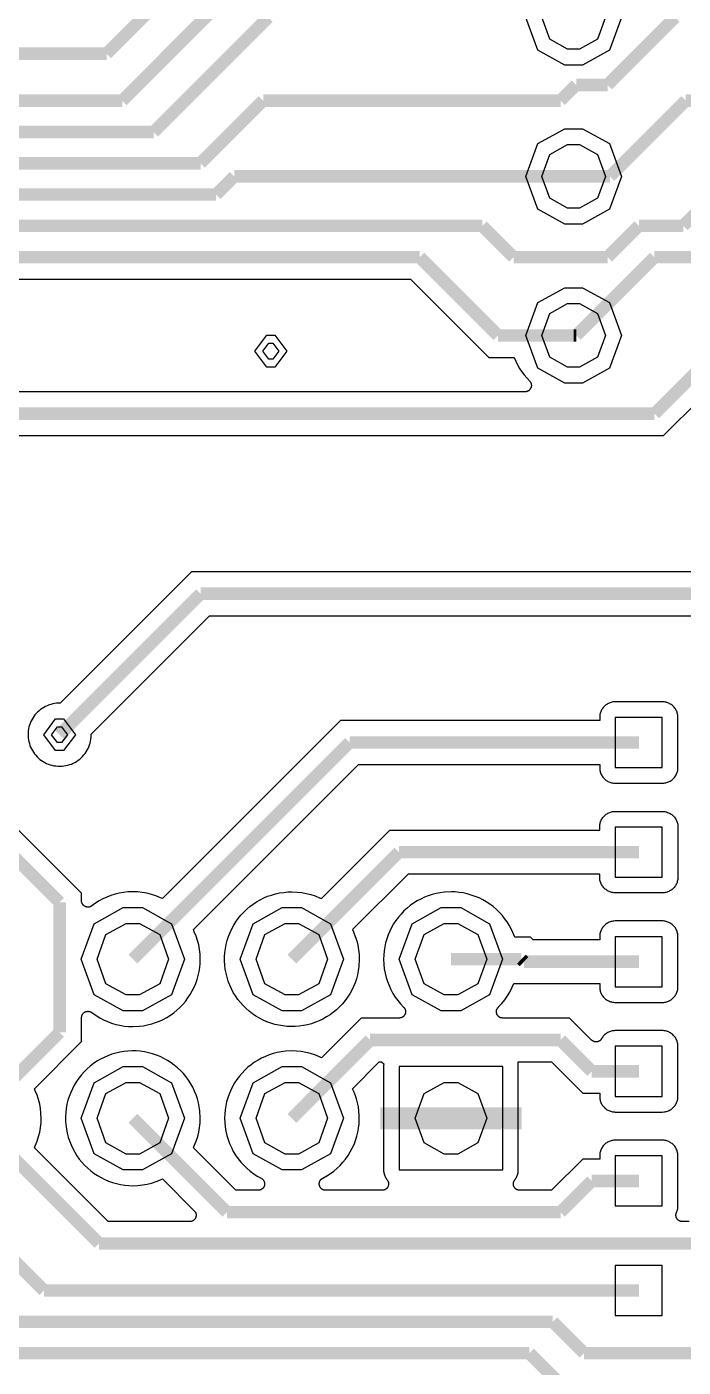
# Model space of a CAD drawing. Extents: x -0.15 to 4.85, y -1.33 to 3.4.
# Drawn here: x 3.218 to 3.63, y 0.473 to 1.316 of the extents above; entities that cross this region are included whole.
import ezdxf

# ---------------------------------------------------------------- set-up
doc = ezdxf.new("R2010")
doc.units = 0
doc.layers.get('0').update_dxf_attribs({"linetype": 'CONTINUOUS'})

msp = doc.modelspace()

# ---------------------------------------------------------------- linework, layer by layer
at = {"color": 0}
for points, const_width in [([(3.26769, 1.29919), (3.39053, 1.42201)], 0.007874), ([(3.38581, 1.37797), (3.27757, 1.26968)], 0.007874), ([(3.36932, 1.32203), (3.29726, 1.24998)], 0.007874), ([(3.62518, 1.32203), (3.58269, 1.27955)], 0.007874), ([(3.19879, 1.29919), (3.26769, 1.29919)], 0.007874), ([(3.563, 1.27955), (3.55312, 1.26968)], 0.007874), ([(3.58269, 1.27955), (3.563, 1.27955)], 0.007874), ([(3.27757, 1.26968), (3.00885, 1.26968)], 0.007874), ([(3.36617, 1.26968), (3.32678, 1.23029)], 0.007874), ([(3.55312, 1.26968), (3.36617, 1.26968)], 0.007874), ([(3.58426, 1.22204), (3.6319, 1.26968)], 0.007874), ([(3.6319, 1.26968), (3.74014, 1.26968)], 0.007874), ([(3.29726, 1.24998), (3.00885, 1.24998)], 0.007874), ([(3.32678, 1.23029), (3.00885, 1.23029)], 0.007874), ([(3.34804, 1.22204), (3.3366, 1.21065)], 0.007874), ([(3.56143, 1.22204), (3.34804, 1.22204)], 0.007874), ([(3.56143, 1.22204), (3.58426, 1.22204)], 0.007874), ([(3.63033, 1.19095), (3.66142, 1.22204)], 0.007874), ([(3.3366, 1.21065), (3.00885, 1.21065)], 0.007874), ([(3.00885, 1.19095), (3.50392, 1.19095)], 0.007874), ([(3.50392, 1.19095), (3.52361, 1.17126)], 0.007874), ([(3.58269, 1.17126), (3.60239, 1.19095)], 0.007874), ([(3.60239, 1.19095), (3.63033, 1.19095)], 0.007874), ([(3.46458, 1.17126), (3.00885, 1.17126)], 0.007874), ([(3.51379, 1.12205), (3.46458, 1.17126)], 0.007874), ([(3.52361, 1.17126), (3.58269, 1.17126)], 0.007874), ([(3.563, 1.12205), (3.61221, 1.17126)], 0.007874), ([(3.61221, 1.17126), (3.70081, 1.17126)], 0.007874), ([(3.56143, 1.12205), (3.51379, 1.12205)], 0.007874), ([(3.56143, 1.12205), (3.563, 1.12205)], 0.007874), ([(3.61221, 1.07284), (3.66142, 1.12205)], 0.007874), ([(3.19879, 1.07284), (3.61221, 1.07284)], 0.007874), ([(3.23818, 0.871076), (3.32678, 0.959672)], 0.007874), ([(3.32678, 0.959672), (3.98129, 0.959672)], 0.007874), ([(3.05904, 0.944861), (3.23818, 0.765771)], 0.007874), ([(3.42047, 0.866139), (3.28425, 0.729908)], 0.007874), ([(3.60239, 0.866139), (3.42047, 0.866139)], 0.007874), ([(3.45156, 0.797238), (3.38424, 0.729908)], 0.007874), ([(3.60239, 0.797238), (3.45156, 0.797238)], 0.007874), ([(3.23818, 0.765771), (3.23818, 0.683847)], 0.007874), ([(3.52854, 0.729908), (3.48428, 0.729908)], 0.007874), ([(3.53013, 0.728336), (3.52854, 0.729908)], 0.007874), ([(3.60239, 0.728336), (3.53013, 0.728336)], 0.007874), ([(3.23818, 0.683847), (3.18425, 0.629919)], 0.007874), ([(3.43344, 0.679128), (3.38424, 0.629919)], 0.007874), ([(3.55312, 0.679128), (3.43344, 0.679128)], 0.007874), ([(3.57282, 0.659433), (3.55312, 0.679128)], 0.007874), ([(3.60239, 0.659433), (3.57282, 0.659433)], 0.007874), ([(3.26297, 0.551197), (3.18425, 0.629919)], 0.007874), ([(3.28425, 0.629919), (3.34333, 0.570892)], 0.007874), ([(3.4399, 0.629919), (3.48428, 0.629919), (3.5286, 0.629919)], 0.013779), ([(3.12994, 0.6201), (3.22836, 0.521629)], 0.007874), ([(3.55312, 0.570892), (3.57282, 0.590532)], 0.007874), ([(3.57282, 0.590532), (3.60239, 0.590532)], 0.007874), ([(3.34333, 0.570892), (3.55312, 0.570892)], 0.007874), ([(3.75983, 0.551197), (3.26297, 0.551197)], 0.007874), ([(3.22836, 0.521629), (3.60239, 0.521629)], 0.007874), ([(3.54824, 0.50199), (3.21219, 0.50199)], 0.007874), ([(3.56793, 0.482296), (3.54824, 0.50199)], 0.007874), ([(3.53349, 0.482296), (3.14958, 0.482296)], 0.007874), ([(3.563, 0.452782), (3.53349, 0.482296)], 0.007874), ([(3.75983, 0.482296), (3.56793, 0.482296)], 0.007874)]:
    msp.add_lwpolyline(points, dxfattribs=dict(at, const_width=const_width))
for points in [[(3.56143, 1.35203), (3.56701, 1.35203), (3.58389, 1.3427), (3.59138, 1.32203), (3.58389, 1.30142), (3.56701, 1.29203), (3.56143, 1.29203), (3.55578, 1.29203), (3.53892, 1.30142), (3.53142, 1.32203), (3.53892, 1.3427), (3.55578, 1.35203), (3.56143, 1.35203)], [(3.56143, 1.25204), (3.56701, 1.25204), (3.58389, 1.24271), (3.59138, 1.22204), (3.58389, 1.20143), (3.56701, 1.19204), (3.56143, 1.19204), (3.55578, 1.19204), (3.53892, 1.20143), (3.53142, 1.22204), (3.53892, 1.24271), (3.55578, 1.25204), (3.56143, 1.25204)], [(3.56143, 1.15206), (3.56701, 1.15206), (3.58389, 1.14272), (3.59138, 1.12205), (3.58389, 1.10144), (3.56701, 1.09205), (3.56143, 1.09205), (3.55578, 1.09205), (3.53892, 1.10144), (3.53142, 1.12205), (3.53892, 1.14272), (3.55578, 1.15206), (3.56143, 1.15206)], [(3.37106, 1.12222), (3.37354, 1.12222), (3.38103, 1.11223), (3.37354, 1.1022), (3.37106, 1.1022), (3.3685, 1.1022), (3.36101, 1.11223), (3.3685, 1.12222), (3.37106, 1.12222)], [(3.23818, 0.881058), (3.24068, 0.881058), (3.24817, 0.871076), (3.24068, 0.861039), (3.23818, 0.861039), (3.23564, 0.861039), (3.22815, 0.871076), (3.23564, 0.881058), (3.23818, 0.881058)], [(3.61714, 0.881872), (3.58757, 0.881872), (3.58757, 0.850406), (3.61714, 0.850406), (3.61714, 0.881872)], [(3.61714, 0.822844), (3.61807, 0.82279), (3.61872, 0.822736), (3.61926, 0.822628), (3.61986, 0.822465), (3.62046, 0.822249), (3.621, 0.822031), (3.62154, 0.821814), (3.62208, 0.821489), (3.62263, 0.821162), (3.62311, 0.820838), (3.62354, 0.820458), (3.62399, 0.820024), (3.62442, 0.81959), (3.62479, 0.819156), (3.62518, 0.818668), (3.6255, 0.818179), (3.62582, 0.817636), (3.6261, 0.817094), (3.62632, 0.816551), (3.62653, 0.815954), (3.62669, 0.815413), (3.62681, 0.814815), (3.62692, 0.814218), (3.62696, 0.813622), (3.62696, 0.812971), (3.62696, 0.781504), (3.62692, 0.780528), (3.62686, 0.779931), (3.62675, 0.779333), (3.62658, 0.778737), (3.62642, 0.778194), (3.62621, 0.777597), (3.62593, 0.777056), (3.62567, 0.776513), (3.62533, 0.776024), (3.62496, 0.775536), (3.62458, 0.775047), (3.62419, 0.774614), (3.62376, 0.774179), (3.62328, 0.7738), (3.62279, 0.773419), (3.62229, 0.773094), (3.62175, 0.772824), (3.62121, 0.772551), (3.62067, 0.772281), (3.62012, 0.772118), (3.61953, 0.771956), (3.61893, 0.771793), (3.61833, 0.771739), (3.61774, 0.771683), (3.61714, 0.771629), (3.58757, 0.771629), (3.58665, 0.771683), (3.58606, 0.771793), (3.58546, 0.771901), (3.58486, 0.77201), (3.58432, 0.772226), (3.58372, 0.772443), (3.58318, 0.772661), (3.58264, 0.772986), (3.58215, 0.773311), (3.58167, 0.773638), (3.58118, 0.774017), (3.58074, 0.774451), (3.58031, 0.774885), (3.57993, 0.775319), (3.57954, 0.775807), (3.57922, 0.776296), (3.57894, 0.776838), (3.57868, 0.777381), (3.5784, 0.777924), (3.57819, 0.778465), (3.57803, 0.779062), (3.57792, 0.77966), (3.57781, 0.780256), (3.57775, 0.780853), (3.57775, 0.78145), (3.57775, 0.783457), (3.45732, 0.783457), (3.42232, 0.748518), (3.42292, 0.747215), (3.42411, 0.744232), (3.42497, 0.741465), (3.42568, 0.738643), (3.42617, 0.735768), (3.4265, 0.732839), (3.42661, 0.729908), (3.42633, 0.725243), (3.42596, 0.722693), (3.42547, 0.720143), (3.42476, 0.717647), (3.42394, 0.715151), (3.42297, 0.712765), (3.42183, 0.710432), (3.42058, 0.708153), (3.41917, 0.705983), (3.41765, 0.703867), (3.41597, 0.70186), (3.41418, 0.699961), (3.41228, 0.698171), (3.41033, 0.696543), (3.40821, 0.695024), (3.40604, 0.693614), (3.40376, 0.692311), (3.40143, 0.691226), (3.39899, 0.69025), (3.39656, 0.689382), (3.39406, 0.688731), (3.3915, 0.688187), (3.3889, 0.687808), (3.38635, 0.687646), (3.38375, 0.687592), (3.38114, 0.6877), (3.37854, 0.687971), (3.37599, 0.688406), (3.37343, 0.688947), (3.37094, 0.689707), (3.3685, 0.690575), (3.36617, 0.69166), (3.36383, 0.6928), (3.36161, 0.694156), (3.35944, 0.695621), (3.35738, 0.697194), (3.35543, 0.698876), (3.35358, 0.700721), (3.35185, 0.702674), (3.35022, 0.704681), (3.34875, 0.706851), (3.34739, 0.709021), (3.34621, 0.711354), (3.34511, 0.713688), (3.34419, 0.716128), (3.34343, 0.718624), (3.34283, 0.721174), (3.34235, 0.723724), (3.34208, 0.726274), (3.34192, 0.728878), (3.34192, 0.731482), (3.34208, 0.734086), (3.34246, 0.736636), (3.34294, 0.739186), (3.3436, 0.741736), (3.34436, 0.744178), (3.34533, 0.746619), (3.34642, 0.748951), (3.34767, 0.751231), (3.34903, 0.753454), (3.35054, 0.755571), (3.35217, 0.757578), (3.35396, 0.759476), (3.35581, 0.761322), (3.35781, 0.763003), (3.35987, 0.764522), (3.36204, 0.765988), (3.36426, 0.767289), (3.3666, 0.768429), (3.36899, 0.76946), (3.37149, 0.770274), (3.37399, 0.770979), (3.37647, 0.771575), (3.37908, 0.771956), (3.38163, 0.772172), (3.38424, 0.772281), (3.38749, 0.772118), (3.39042, 0.771793), (3.39329, 0.771304), (3.39611, 0.770599), (3.39889, 0.769676), (3.4016, 0.768592), (3.40285, 0.767994), (3.44586, 0.811018), (3.57775, 0.811018), (3.57775, 0.813025), (3.57781, 0.813947), (3.57786, 0.814544), (3.57797, 0.815142), (3.57814, 0.815738), (3.57831, 0.816281), (3.57857, 0.816878), (3.57879, 0.817419), (3.57911, 0.817962), (3.57939, 0.81845), (3.57976, 0.818939), (3.58014, 0.819426), (3.58053, 0.819861), (3.58096, 0.820294), (3.58144, 0.820675), (3.58193, 0.821054), (3.58242, 0.821381), (3.58296, 0.821651), (3.58351, 0.821922), (3.58406, 0.822194), (3.58465, 0.822357), (3.58519, 0.822519), (3.58579, 0.822682), (3.58639, 0.82279), (3.58699, 0.822844), (3.58757, 0.822844), (3.61714, 0.822844)], [(3.61714, 0.812971), (3.58757, 0.812971), (3.58757, 0.781504), (3.61714, 0.781504), (3.61714, 0.812971)], [(3.28425, 0.762407), (3.29032, 0.762407), (3.30861, 0.752261), (3.31674, 0.729908), (3.30861, 0.707611), (3.29032, 0.697411), (3.28425, 0.697411), (3.27811, 0.697411), (3.25983, 0.707611), (3.25169, 0.729908), (3.25983, 0.752261), (3.27811, 0.762407), (3.28425, 0.762407)], [(3.38424, 0.762407), (3.39031, 0.762407), (3.4086, 0.752261), (3.41674, 0.729908), (3.4086, 0.707611), (3.39031, 0.697411), (3.38424, 0.697411), (3.3781, 0.697411), (3.35987, 0.707611), (3.35174, 0.729908), (3.35987, 0.752261), (3.3781, 0.762407), (3.38424, 0.762407)], [(3.48428, 0.762407), (3.49035, 0.762407), (3.50858, 0.752261), (3.51672, 0.729908), (3.50858, 0.707611), (3.49035, 0.697411), (3.48428, 0.697411), (3.47815, 0.697411), (3.45986, 0.707611), (3.45172, 0.729908), (3.45986, 0.752261), (3.47815, 0.762407), (3.48428, 0.762407)], [(3.61714, 0.744069), (3.58757, 0.744069), (3.58757, 0.712601), (3.61714, 0.712601), (3.61714, 0.744069)], [(3.61714, 0.675221), (3.58757, 0.675221), (3.58757, 0.6437), (3.61714, 0.6437), (3.61714, 0.675221)], [(3.28425, 0.662418), (3.29032, 0.662418), (3.30861, 0.652272), (3.31674, 0.629919), (3.30861, 0.607621), (3.29032, 0.597422), (3.28425, 0.597422), (3.27811, 0.597422), (3.25983, 0.607621), (3.25169, 0.629919), (3.25983, 0.652272), (3.27811, 0.662418), (3.28425, 0.662418)], [(3.38424, 0.662418), (3.39031, 0.662418), (3.4086, 0.652272), (3.41674, 0.629919), (3.4086, 0.607621), (3.39031, 0.597422), (3.38424, 0.597422), (3.3781, 0.597422), (3.35987, 0.607621), (3.35174, 0.629919), (3.35987, 0.652272), (3.3781, 0.662418), (3.38424, 0.662418)], [(3.40544, 0.584672), (3.40507, 0.584672), (3.40479, 0.584726), (3.40458, 0.584726), (3.40431, 0.584781), (3.4041, 0.584889), (3.40387, 0.584943), (3.40365, 0.585051), (3.40344, 0.585161), (3.40322, 0.585324), (3.403, 0.585432), (3.40279, 0.585594), (3.40263, 0.585757), (3.40246, 0.585975), (3.40231, 0.586138), (3.40214, 0.586354), (3.40203, 0.586517), (3.40186, 0.586733), (3.40176, 0.586951), (3.40171, 0.587222), (3.4016, 0.587439), (3.40154, 0.587656), (3.40149, 0.587928), (3.40143, 0.588144), (3.40143, 0.588415), (3.40143, 0.588633), (3.40143, 0.588904), (3.40143, 0.589121), (3.40149, 0.589392), (3.40154, 0.58961), (3.4016, 0.589826), (3.40165, 0.590097), (3.40176, 0.590315), (3.40186, 0.590532), (3.40197, 0.590749), (3.40214, 0.590965), (3.40225, 0.591128), (3.4024, 0.591346), (3.40257, 0.591508), (3.40279, 0.591671), (3.40294, 0.591833), (3.40317, 0.591996), (3.40339, 0.592106), (3.4036, 0.592214), (3.40621, 0.593678), (3.40843, 0.595143), (3.41054, 0.596717), (3.41261, 0.598453), (3.41451, 0.600297), (3.41629, 0.60225), (3.41799, 0.604313), (3.41956, 0.606482), (3.4209, 0.608761), (3.42221, 0.611093), (3.42329, 0.613535), (3.42428, 0.616031), (3.42503, 0.618581), (3.42568, 0.621131), (3.42617, 0.623789), (3.42644, 0.626393), (3.42661, 0.629051), (3.42656, 0.63171), (3.42633, 0.634368), (3.42601, 0.637026), (3.42547, 0.639631), (3.42476, 0.642235), (3.42394, 0.644731), (3.42292, 0.647226), (3.42232, 0.648529), (3.43914, 0.665347), (3.44065, 0.665347), (3.44201, 0.664044), (3.4419, 0.663122), (3.4419, 0.662906), (3.4419, 0.662743), (3.4419, 0.662581), (3.4419, 0.662418), (3.4419, 0.597422), (3.4419, 0.596717), (3.44196, 0.596119), (3.44207, 0.595524), (3.44224, 0.594981), (3.44239, 0.594383), (3.44261, 0.593788), (3.44283, 0.593244), (3.4431, 0.592701), (3.44343, 0.592214), (3.44375, 0.591671), (3.44413, 0.591183), (3.44435, 0.590857), (3.44451, 0.59064), (3.44461, 0.590424), (3.44472, 0.590206), (3.44478, 0.589989), (3.44489, 0.589718), (3.44494, 0.589501), (3.44494, 0.589229), (3.445, 0.589013), (3.445, 0.588742), (3.445, 0.588524), (3.445, 0.588253), (3.44494, 0.588036), (3.44489, 0.587765), (3.44483, 0.587547), (3.44478, 0.587331), (3.44467, 0.58706), (3.44457, 0.586843), (3.44446, 0.586625), (3.44435, 0.586463), (3.44418, 0.586246), (3.44403, 0.586029), (3.44386, 0.585865), (3.44369, 0.585703), (3.44347, 0.58554), (3.44332, 0.585378), (3.4431, 0.585269), (3.44287, 0.585107), (3.44267, 0.584997), (3.44244, 0.584943), (3.44224, 0.584835), (3.44196, 0.584781), (3.44174, 0.584726), (3.44147, 0.584672), (3.44125, 0.584672), (3.44099, 0.584672), (3.40544, 0.584672)], [(3.51678, 0.662418), (3.45172, 0.662418), (3.45172, 0.597422), (3.51678, 0.597422), (3.51678, 0.662418)], [(3.61714, 0.606319), (3.58757, 0.606319), (3.58757, 0.574799), (3.61714, 0.574799), (3.61714, 0.606319)], [(3.61714, 0.537418), (3.58757, 0.537418), (3.58757, 0.505896), (3.61714, 0.505896), (3.61714, 0.537418)]]:
    msp.add_lwpolyline(points, close=True, dxfattribs=at)
at = {"color": 7}
for points in [[(3.56143, 1.34205), (3.56517, 1.34205), (3.5764, 1.33581), (3.58139, 1.32209), (3.5764, 1.30836), (3.56517, 1.30207), (3.56143, 1.30207), (3.55762, 1.30207), (3.5464, 1.30836), (3.5414, 1.32209), (3.5464, 1.33581), (3.55762, 1.34205), (3.56143, 1.34205)], [(3.56143, 1.24206), (3.56517, 1.24206), (3.5764, 1.23582), (3.58139, 1.22204), (3.5764, 1.20832), (3.56517, 1.20202), (3.56143, 1.20202), (3.55762, 1.20202), (3.5464, 1.20832), (3.5414, 1.22204), (3.5464, 1.23582), (3.55762, 1.24206), (3.56143, 1.24206)], [(3.56143, 1.14207), (3.56517, 1.14207), (3.5764, 1.13583), (3.58139, 1.12205), (3.5764, 1.10833), (3.56517, 1.10203), (3.56143, 1.10203), (3.55762, 1.10203), (3.5464, 1.10833), (3.5414, 1.12205), (3.5464, 1.13583), (3.55762, 1.14207), (3.56143, 1.14207)], [(3.37106, 1.11723), (3.37229, 1.11723), (3.37604, 1.11223), (3.37229, 1.10719), (3.37106, 1.10719), (3.36975, 1.10719), (3.366, 1.11223), (3.36975, 1.11723), (3.37106, 1.11723)], [(3.23818, 0.876068), (3.23943, 0.876068), (3.24318, 0.871076), (3.23943, 0.866085), (3.23818, 0.866085), (3.23687, 0.866085), (3.23314, 0.871076), (3.23687, 0.876068), (3.23818, 0.876068)], [(3.28425, 0.752424), (3.28842, 0.752424), (3.30111, 0.745425), (3.30671, 0.729963), (3.30111, 0.714501), (3.28842, 0.707447), (3.28425, 0.707447), (3.28001, 0.707447), (3.26732, 0.714501), (3.26174, 0.729963), (3.26732, 0.745425), (3.28001, 0.752424), (3.28425, 0.752424)], [(3.38424, 0.752424), (3.38842, 0.752424), (3.40111, 0.745425), (3.40669, 0.729963), (3.40111, 0.714501), (3.38842, 0.707447), (3.38424, 0.707447), (3.38, 0.707447), (3.36731, 0.714501), (3.36172, 0.729963), (3.36731, 0.745425), (3.38, 0.752424), (3.38424, 0.752424)], [(3.48428, 0.752424), (3.48846, 0.752424), (3.5011, 0.745425), (3.50674, 0.729963), (3.5011, 0.714501), (3.48846, 0.707447), (3.48428, 0.707447), (3.48004, 0.707447), (3.46735, 0.714501), (3.46176, 0.729963), (3.46735, 0.745425), (3.48004, 0.752424), (3.48428, 0.752424)], [(3.28425, 0.652435), (3.28842, 0.652435), (3.30111, 0.645436), (3.30671, 0.629919), (3.30111, 0.614457), (3.28842, 0.607404), (3.28425, 0.607404), (3.28001, 0.607404), (3.26732, 0.614457), (3.26174, 0.629919), (3.26732, 0.645436), (3.28001, 0.652435), (3.28425, 0.652435)], [(3.38424, 0.652435), (3.38842, 0.652435), (3.40111, 0.645436), (3.40669, 0.629919), (3.40111, 0.614457), (3.38842, 0.607404), (3.38424, 0.607404), (3.38, 0.607404), (3.36731, 0.614457), (3.36172, 0.629919), (3.36731, 0.645436), (3.38, 0.652435), (3.38424, 0.652435)], [(3.48428, 0.652435), (3.48846, 0.652435), (3.5011, 0.645436), (3.50674, 0.629919), (3.5011, 0.614457), (3.48846, 0.607404), (3.48428, 0.607404), (3.48004, 0.607404), (3.46735, 0.614457), (3.46176, 0.629919), (3.46735, 0.645436), (3.48004, 0.652435), (3.48428, 0.652435)]]:
    msp.add_lwpolyline(points, close=True, dxfattribs=at)
at = {"color": 0}
for points in [[(3.08742, 1.15748), (3.45883, 1.15748), (3.50804, 1.10827), (3.52404, 1.10827), (3.52503, 1.10578), (3.52611, 1.10355), (3.52736, 1.10133), (3.52871, 1.09927), (3.53024, 1.09726), (3.53186, 1.09531), (3.5336, 1.09352), (3.53386, 1.09319), (3.53403, 1.09303), (3.53414, 1.09281), (3.53431, 1.09259), (3.5344, 1.09238), (3.53451, 1.09216), (3.53457, 1.09194), (3.53468, 1.09173), (3.53474, 1.09145), (3.53474, 1.09124), (3.53479, 1.09097), (3.53479, 1.09075), (3.53479, 1.09048), (3.53479, 1.09026), (3.53474, 1.08999), (3.53468, 1.08977), (3.53462, 1.0895), (3.53457, 1.08928), (3.53446, 1.08907), (3.53435, 1.08885), (3.53425, 1.08863), (3.53414, 1.08842), (3.53397, 1.0882), (3.53381, 1.08804), (3.53365, 1.08782), (3.53349, 1.08766), (3.53332, 1.08749), (3.53311, 1.08733), (3.53289, 1.08722), (3.53267, 1.08711), (3.53246, 1.08701), (3.53224, 1.0869), (3.53201, 1.08679), (3.53175, 1.08673), (3.53153, 1.08668), (3.53126, 1.08663), (3.53104, 1.08663), (3.53078, 1.08663), (3.1931, 1.08663)], [(3.20454, 1.05907), (3.6179, 1.05907), (3.64107, 1.08218)], [(3.9756, 0.973453), (3.32108, 0.973453), (3.23857, 0.890933), (3.23775, 0.890933), (3.23624, 0.890825), (3.23504, 0.890663), (3.23385, 0.890444), (3.23265, 0.890119), (3.23151, 0.889739), (3.23038, 0.889306), (3.22929, 0.888817), (3.22819, 0.888221), (3.22717, 0.887569), (3.22619, 0.886864), (3.22522, 0.886104), (3.22435, 0.88529), (3.22349, 0.884368), (3.22267, 0.883446), (3.22196, 0.882469), (3.22131, 0.881493), (3.22065, 0.880408), (3.22011, 0.879322), (3.21968, 0.878183), (3.21925, 0.877044), (3.21892, 0.875906), (3.21865, 0.874711), (3.21849, 0.873518), (3.21838, 0.872269), (3.21833, 0.871076), (3.21843, 0.869124), (3.2186, 0.867929), (3.21882, 0.866736), (3.21914, 0.865543), (3.21951, 0.864349), (3.21996, 0.863264), (3.22044, 0.862125), (3.22104, 0.861093), (3.22169, 0.860008), (3.22239, 0.859032), (3.22315, 0.85811), (3.22397, 0.857187), (3.22483, 0.856374), (3.22576, 0.85556), (3.22674, 0.854854), (3.22776, 0.854149), (3.22885, 0.853553), (3.22993, 0.85301), (3.23103, 0.852522), (3.23222, 0.852142), (3.23336, 0.851817), (3.23454, 0.851544), (3.23574, 0.851382), (3.23699, 0.851274), (3.23818, 0.851219), (3.23971, 0.851274), (3.2409, 0.851382), (3.24208, 0.8516), (3.24328, 0.851871), (3.24442, 0.85225), (3.24556, 0.852631), (3.24669, 0.853118), (3.24779, 0.853661), (3.24882, 0.854313), (3.24985, 0.855017), (3.25082, 0.855722), (3.25175, 0.856536), (3.25256, 0.857404), (3.25337, 0.858326), (3.25414, 0.859249), (3.25483, 0.860281), (3.25549, 0.861311), (3.25603, 0.862396), (3.25653, 0.863481), (3.25696, 0.864621), (3.25733, 0.865814), (3.25761, 0.867007), (3.25782, 0.868201), (3.25799, 0.869394), (3.25804, 0.870642), (3.25804, 0.871401), (3.33247, 0.945838), (3.98699, 0.945838)], [(3.63407, 0.564978), (3.62974, 0.564978), (3.62929, 0.564978), (3.62903, 0.565032), (3.62881, 0.565086), (3.6286, 0.565142), (3.62832, 0.565196), (3.6281, 0.565304), (3.62789, 0.565413), (3.62767, 0.565521), (3.62746, 0.565683), (3.62724, 0.565792), (3.62707, 0.565954), (3.62692, 0.566118), (3.62669, 0.566281), (3.62658, 0.566497), (3.62642, 0.566714), (3.62626, 0.566878), (3.62615, 0.567094), (3.62604, 0.567311), (3.62593, 0.567582), (3.62587, 0.5678), (3.62582, 0.568017), (3.62576, 0.568287), (3.62572, 0.568504), (3.62572, 0.568776), (3.62572, 0.568993), (3.62572, 0.569264), (3.62572, 0.569482), (3.62576, 0.569753), (3.62582, 0.569969), (3.62587, 0.57024), (3.62599, 0.570458), (3.62604, 0.570675), (3.62632, 0.571272), (3.62653, 0.571814), (3.62669, 0.572411), (3.62681, 0.573008), (3.62692, 0.573604), (3.62696, 0.574201), (3.62696, 0.574799), (3.62696, 0.606319), (3.62692, 0.607242), (3.62686, 0.607839), (3.62675, 0.608435), (3.62658, 0.609032), (3.62642, 0.609629), (3.62621, 0.610171), (3.62593, 0.610714), (3.62567, 0.611257), (3.62533, 0.611744), (3.62496, 0.612288), (3.62458, 0.612721), (3.62419, 0.613156), (3.62376, 0.613589), (3.62328, 0.613969), (3.62279, 0.614349), (3.62229, 0.614675), (3.62175, 0.615), (3.62121, 0.615271), (3.62067, 0.615489), (3.62007, 0.615706), (3.61953, 0.615868), (3.61893, 0.615976), (3.61833, 0.616085), (3.61774, 0.616139), (3.61714, 0.616139), (3.58757, 0.616139), (3.58665, 0.616085), (3.58606, 0.616031), (3.58546, 0.615922), (3.58492, 0.61576), (3.58432, 0.615597), (3.58378, 0.615379), (3.58324, 0.615108), (3.58269, 0.614837), (3.58215, 0.614511), (3.58167, 0.614186), (3.58118, 0.613807), (3.58074, 0.613372), (3.58031, 0.612939), (3.57993, 0.612504), (3.57954, 0.612017), (3.57922, 0.611528), (3.57894, 0.610985), (3.57868, 0.610443), (3.5784, 0.6099), (3.57825, 0.609303), (3.57803, 0.608707), (3.57792, 0.608164), (3.57781, 0.607567), (3.57775, 0.606971), (3.57775, 0.606319), (3.57775, 0.604313), (3.56713, 0.604313), (3.54743, 0.584672), (3.52751, 0.584672), (3.52708, 0.584672), (3.52681, 0.584726), (3.5266, 0.584781), (3.52632, 0.584835), (3.52611, 0.584889), (3.52589, 0.584997), (3.52567, 0.585107), (3.52546, 0.585215), (3.52524, 0.585378), (3.52503, 0.585486), (3.52486, 0.585649), (3.52469, 0.585811), (3.52447, 0.586029), (3.52438, 0.586192), (3.52421, 0.586408), (3.52404, 0.586571), (3.52393, 0.586787), (3.52383, 0.58706), (3.52372, 0.587276), (3.52367, 0.587493), (3.52361, 0.587711), (3.52356, 0.587982), (3.5235, 0.588199), (3.5235, 0.588469), (3.5235, 0.588688), (3.5235, 0.588958), (3.5235, 0.589175), (3.52356, 0.589447), (3.52361, 0.589664), (3.52372, 0.589935), (3.52378, 0.590151), (3.52389, 0.590369), (3.52399, 0.590586), (3.5241, 0.590803), (3.52426, 0.591019), (3.52438, 0.591183), (3.52481, 0.591725), (3.52513, 0.592268), (3.52546, 0.592756), (3.52572, 0.593299), (3.52594, 0.593896), (3.52617, 0.594437), (3.52632, 0.595035), (3.52643, 0.595632), (3.52654, 0.596228), (3.5266, 0.596825), (3.5266, 0.597422), (3.5266, 0.662418), (3.5266, 0.662581), (3.5266, 0.662743), (3.5266, 0.662906), (3.5266, 0.663014), (3.5266, 0.663176), (3.52654, 0.663286), (3.52654, 0.665347), (3.54743, 0.665347), (3.56713, 0.645653), (3.57775, 0.645653), (3.57775, 0.643646), (3.57781, 0.642724), (3.57786, 0.642126), (3.57797, 0.641531), (3.57814, 0.640933), (3.57831, 0.64039), (3.57857, 0.639794), (3.57879, 0.639251), (3.57911, 0.638762), (3.57939, 0.638221), (3.57976, 0.637732), (3.58014, 0.637244), (3.58053, 0.63681), (3.58096, 0.636376), (3.58144, 0.635996), (3.58193, 0.635671), (3.58242, 0.63529), (3.58296, 0.635019), (3.58351, 0.634749), (3.58406, 0.634531), (3.58465, 0.634314), (3.58519, 0.634151), (3.58579, 0.634043), (3.58639, 0.633935), (3.58699, 0.633881), (3.58757, 0.633826), (3.61714, 0.633826), (3.61807, 0.633881), (3.61872, 0.633989), (3.61926, 0.634097), (3.61986, 0.63426), (3.62046, 0.634422), (3.621, 0.63464), (3.62154, 0.634911), (3.62208, 0.635182), (3.62263, 0.635508), (3.62311, 0.635888), (3.62354, 0.636267), (3.62399, 0.636647), (3.62442, 0.637081), (3.62479, 0.637569), (3.62518, 0.638003), (3.6255, 0.638546), (3.62582, 0.639035), (3.6261, 0.639576), (3.62632, 0.640174), (3.62653, 0.640717), (3.62669, 0.641312), (3.62681, 0.64191), (3.62692, 0.642507), (3.62696, 0.643103), (3.62696, 0.6437), (3.62696, 0.675221), (3.62692, 0.676143), (3.62686, 0.67674), (3.62675, 0.677337), (3.62658, 0.677933), (3.62642, 0.678531), (3.62621, 0.679074), (3.62593, 0.679615), (3.62567, 0.680158), (3.62533, 0.680647), (3.62496, 0.681135), (3.62458, 0.681624), (3.62419, 0.682057), (3.62376, 0.682492), (3.62328, 0.682871), (3.62279, 0.683251), (3.62229, 0.683576), (3.62175, 0.683901), (3.62121, 0.684174), (3.62067, 0.68439), (3.62007, 0.684607), (3.61953, 0.684769), (3.61893, 0.684878), (3.61833, 0.684987), (3.61774, 0.685042), (3.61714, 0.685042), (3.58757, 0.685042), (3.58682, 0.684987), (3.58622, 0.684933), (3.58563, 0.684824), (3.58503, 0.684715), (3.58449, 0.684553), (3.58389, 0.684336), (3.58335, 0.684065), (3.58281, 0.683793), (3.58232, 0.683468), (3.58178, 0.683142), (3.58133, 0.682763), (3.58085, 0.682383), (3.58042, 0.681949), (3.58004, 0.681515), (3.57965, 0.681026), (3.57933, 0.680537), (3.579, 0.679996), (3.57885, 0.679779), (3.57874, 0.679561), (3.57857, 0.679399), (3.5784, 0.679182), (3.57825, 0.679019), (3.57803, 0.678857), (3.57786, 0.678693), (3.57765, 0.678585), (3.57743, 0.678476), (3.57721, 0.678314), (3.577, 0.67826), (3.57678, 0.678151), (3.57651, 0.678097), (3.57629, 0.678043), (3.57601, 0.677989), (3.57581, 0.677989), (3.57553, 0.677933), (3.57532, 0.677933), (3.57504, 0.677989), (3.57483, 0.677989), (3.57456, 0.678043), (3.57433, 0.678151), (3.57413, 0.678206), (3.57385, 0.678314), (3.57364, 0.678422), (3.57342, 0.678531), (3.57325, 0.678639), (3.57304, 0.678801), (3.57282, 0.678965), (3.57265, 0.679128), (3.55888, 0.692908), (3.51683, 0.692908), (3.51644, 0.692962), (3.51624, 0.692962), (3.51596, 0.693017), (3.51575, 0.693071), (3.51547, 0.693125), (3.51525, 0.693233), (3.51504, 0.693342), (3.51482, 0.69345), (3.51461, 0.693614), (3.51444, 0.693722), (3.51422, 0.693885), (3.51406, 0.694047), (3.51385, 0.69421), (3.51374, 0.694426), (3.51357, 0.69459), (3.51342, 0.694807), (3.51331, 0.695024), (3.51319, 0.69524), (3.51308, 0.695458), (3.51303, 0.695729), (3.51292, 0.695946), (3.51288, 0.696162), (3.51288, 0.696435), (3.51282, 0.696651), (3.51282, 0.696922), (3.51282, 0.69714), (3.51288, 0.697411), (3.51288, 0.697628), (3.51292, 0.697899), (3.51297, 0.698117), (3.51308, 0.698388), (3.51319, 0.698604), (3.51331, 0.698822), (3.51342, 0.699039), (3.51351, 0.699256), (3.51368, 0.699418), (3.51385, 0.699635), (3.51401, 0.699799), (3.51618, 0.702131), (3.51803, 0.70441), (3.51971, 0.706797), (3.52122, 0.709293), (3.52258, 0.711897), (3.52372, 0.714556), (3.57775, 0.714556), (3.57775, 0.712547), (3.57781, 0.711625), (3.57786, 0.711029), (3.57797, 0.710432), (3.57814, 0.709835), (3.57831, 0.709293), (3.57857, 0.708696), (3.57879, 0.708153), (3.57911, 0.707665), (3.57939, 0.707122), (3.57976, 0.706635), (3.58014, 0.706146), (3.58053, 0.705711), (3.58096, 0.705278), (3.58144, 0.704899), (3.58193, 0.704518), (3.58242, 0.704193), (3.58296, 0.703921), (3.58351, 0.70365), (3.58406, 0.703433), (3.58465, 0.703217), (3.58519, 0.703053), (3.58579, 0.70289), (3.58639, 0.702836), (3.58699, 0.702782), (3.58757, 0.702728), (3.61714, 0.702728), (3.61807, 0.702782), (3.61872, 0.70289), (3.61926, 0.702999), (3.61986, 0.703163), (3.62046, 0.703325), (3.621, 0.703542), (3.62154, 0.703812), (3.62208, 0.704085), (3.62263, 0.70441), (3.62311, 0.704735), (3.62354, 0.705115), (3.62399, 0.705549), (3.62442, 0.705983), (3.62479, 0.706417), (3.62518, 0.706906), (3.6255, 0.707447), (3.62582, 0.707936), (3.6261, 0.708479), (3.62632, 0.709075), (3.62653, 0.709618), (3.62669, 0.710215), (3.62681, 0.710811), (3.62692, 0.711408), (3.62696, 0.712006), (3.62696, 0.712601), (3.62696, 0.744069), (3.62692, 0.745046), (3.62686, 0.745642), (3.62675, 0.746239), (3.62658, 0.746836), (3.62642, 0.747433), (3.62621, 0.747975), (3.62593, 0.748518), (3.62567, 0.74906), (3.62533, 0.749549), (3.62496, 0.750038), (3.62458, 0.750525), (3.62419, 0.75096), (3.62376, 0.751393), (3.62328, 0.751774), (3.62279, 0.752153), (3.62229, 0.752478), (3.62175, 0.752804), (3.62121, 0.753075), (3.62067, 0.753292), (3.62007, 0.75351), (3.61953, 0.753672), (3.61893, 0.753781), (3.61833, 0.753889), (3.61774, 0.753943), (3.61714, 0.753943), (3.58757, 0.753943), (3.58665, 0.753889), (3.58606, 0.753835), (3.58546, 0.753726), (3.58492, 0.753564), (3.58432, 0.7534), (3.58378, 0.753183), (3.58324, 0.752913), (3.58269, 0.752642), (3.58215, 0.752315), (3.58167, 0.751936), (3.58118, 0.751556), (3.58074, 0.751176), (3.58031, 0.750742), (3.57993, 0.750254), (3.57954, 0.749819), (3.57922, 0.749278), (3.57894, 0.748789), (3.57868, 0.748246), (3.5784, 0.747704), (3.57825, 0.747107), (3.57803, 0.74651), (3.57792, 0.745914), (3.57781, 0.745317), (3.57775, 0.744719), (3.57775, 0.744124), (3.57775, 0.742115), (3.53587, 0.742115), (3.53431, 0.743689), (3.52432, 0.743689), (3.52318, 0.746619), (3.5221, 0.748951), (3.52085, 0.751231), (3.51949, 0.753454), (3.51797, 0.755571), (3.51635, 0.757578), (3.51456, 0.759476), (3.51271, 0.761322), (3.51069, 0.763003), (3.50864, 0.764522), (3.50647, 0.765988), (3.50424, 0.767289), (3.5019, 0.768429), (3.49947, 0.769406), (3.49703, 0.770274), (3.49453, 0.770979), (3.49199, 0.771575), (3.48943, 0.771956), (3.48683, 0.772172), (3.48428, 0.772281), (3.4801, 0.772064), (3.47756, 0.771739), (3.475, 0.77125), (3.47244, 0.770599), (3.47001, 0.769785), (3.46757, 0.768863), (3.46524, 0.767724), (3.4629, 0.766531), (3.46074, 0.765119), (3.45861, 0.7636), (3.45661, 0.761972), (3.45465, 0.760236), (3.45286, 0.758338), (3.45118, 0.756385), (3.44961, 0.754322), (3.44819, 0.752153), (3.4469, 0.749874), (3.44576, 0.747542), (3.44472, 0.745154), (3.44386, 0.742713), (3.44315, 0.740217), (3.44261, 0.737667), (3.44224, 0.735117), (3.44196, 0.732512), (3.4419, 0.729908), (3.44207, 0.72649), (3.44233, 0.723778), (3.44283, 0.721065), (3.44347, 0.718461), (3.44429, 0.715857), (3.44532, 0.713307), (3.44646, 0.710811), (3.44776, 0.708425), (3.44924, 0.706146), (3.45081, 0.703921), (3.4526, 0.701806), (3.45449, 0.699799), (3.45476, 0.699526), (3.45488, 0.69931), (3.45503, 0.699147), (3.45514, 0.698931), (3.45525, 0.698713), (3.45536, 0.698496), (3.45547, 0.698225), (3.45553, 0.698008), (3.45558, 0.69779), (3.45562, 0.697519), (3.45568, 0.697303), (3.45568, 0.697031), (3.45568, 0.696814), (3.45568, 0.696543), (3.45562, 0.696326), (3.45558, 0.696054), (3.45553, 0.695838), (3.45547, 0.695567), (3.45536, 0.69535), (3.45525, 0.695132), (3.45514, 0.694915), (3.45499, 0.694699), (3.45488, 0.694482), (3.45471, 0.694318), (3.45454, 0.694156), (3.45439, 0.693939), (3.45417, 0.693776), (3.454, 0.693668), (3.45379, 0.693504), (3.45357, 0.693396), (3.45335, 0.693287), (3.45314, 0.693179), (3.45286, 0.693125), (3.45265, 0.693017), (3.45238, 0.692962), (3.45215, 0.692962), (3.45189, 0.692908), (3.45167, 0.692908), (3.42775, 0.692908), (3.40285, 0.668006), (3.4016, 0.668549), (3.39861, 0.669742), (3.39585, 0.670664), (3.39303, 0.671369), (3.39015, 0.671857), (3.38722, 0.672183), (3.38424, 0.672292), (3.38011, 0.672075), (3.3775, 0.671749), (3.37496, 0.671261), (3.37246, 0.67061), (3.36996, 0.669796), (3.36758, 0.668819), (3.36519, 0.667735), (3.36292, 0.666486), (3.36074, 0.665131), (3.35863, 0.663611), (3.35657, 0.661983), (3.35467, 0.660247), (3.35287, 0.658349), (3.35119, 0.656396), (3.34963, 0.654333), (3.34821, 0.652164), (3.3469, 0.649885), (3.34576, 0.647551), (3.34474, 0.645165), (3.34388, 0.642724), (3.34317, 0.640228), (3.34263, 0.637678), (3.34224, 0.635128), (3.34197, 0.632524), (3.34192, 0.629919), (3.34197, 0.627207), (3.34224, 0.624494), (3.34268, 0.621782), (3.34333, 0.619124), (3.34408, 0.616519), (3.34501, 0.613969), (3.34615, 0.611474), (3.34739, 0.609032), (3.34881, 0.606699), (3.35038, 0.604475), (3.35211, 0.602358), (3.35396, 0.600351), (3.35592, 0.598453), (3.35797, 0.596717), (3.36019, 0.595089), (3.36247, 0.593569), (3.36492, 0.592214), (3.36525, 0.592051), (3.3654, 0.591942), (3.36562, 0.591779), (3.36579, 0.591617), (3.366, 0.591454), (3.36617, 0.591237), (3.36633, 0.591074), (3.36644, 0.590857), (3.36654, 0.59064), (3.36671, 0.590424), (3.36676, 0.590206), (3.36687, 0.589989), (3.36693, 0.589718), (3.36699, 0.589501), (3.36704, 0.589229), (3.36708, 0.589013), (3.36708, 0.588742), (3.36708, 0.588524), (3.36708, 0.588253), (3.36704, 0.588036), (3.36699, 0.587765), (3.36693, 0.587547), (3.36687, 0.587331), (3.36676, 0.58706), (3.36665, 0.586843), (3.36654, 0.586625), (3.36644, 0.586463), (3.36628, 0.586246), (3.36611, 0.586029), (3.36594, 0.585865), (3.36579, 0.585703), (3.36557, 0.58554), (3.3654, 0.585378), (3.36519, 0.585269), (3.36497, 0.585107), (3.36475, 0.584997), (3.36454, 0.584943), (3.36426, 0.584835), (3.36406, 0.584781), (3.36383, 0.584726), (3.36357, 0.584672), (3.36335, 0.584672), (3.36307, 0.584672), (3.34903, 0.584672), (3.32233, 0.611365), (3.32287, 0.612613), (3.32413, 0.615597), (3.32499, 0.618364), (3.32569, 0.621239), (3.32618, 0.624114), (3.32651, 0.62699), (3.32661, 0.629919), (3.32635, 0.634586), (3.32597, 0.637135), (3.32547, 0.639685), (3.32478, 0.642235), (3.32396, 0.644676), (3.32299, 0.647064), (3.32185, 0.649451), (3.3206, 0.651675), (3.31918, 0.6539), (3.31767, 0.655961), (3.31599, 0.657968), (3.31419, 0.659868), (3.31229, 0.661658), (3.31029, 0.663286), (3.30822, 0.664858), (3.306, 0.666269), (3.30378, 0.667517), (3.30139, 0.668657), (3.299, 0.669633), (3.29656, 0.670447), (3.29401, 0.671153), (3.29151, 0.67164), (3.28892, 0.672021), (3.28631, 0.672238), (3.28375, 0.672292), (3.28115, 0.672183), (3.27854, 0.671913), (3.276, 0.671478), (3.27344, 0.670881), (3.27096, 0.670121), (3.26851, 0.669253), (3.26612, 0.668222), (3.26385, 0.667029), (3.26163, 0.665726), (3.25944, 0.664263), (3.25739, 0.662635), (3.25543, 0.660953), (3.2536, 0.659108), (3.25186, 0.65721), (3.25022, 0.655147), (3.24876, 0.653032), (3.2474, 0.650807), (3.24621, 0.648475), (3.24513, 0.646142), (3.24421, 0.6437), (3.24344, 0.641204), (3.24279, 0.638708), (3.24236, 0.636158), (3.24204, 0.633554), (3.24193, 0.63095), (3.24193, 0.628346), (3.24208, 0.625796), (3.24242, 0.623192), (3.2429, 0.620642), (3.24356, 0.618147), (3.24438, 0.615651), (3.24535, 0.61321), (3.24643, 0.610876), (3.24768, 0.608599), (3.24903, 0.606374), (3.25056, 0.604258), (3.25218, 0.60225), (3.25392, 0.600351), (3.25582, 0.598561), (3.25776, 0.596879), (3.25989, 0.595306), (3.26206, 0.593842), (3.26428, 0.592593), (3.26661, 0.5914), (3.269, 0.590424), (3.27144, 0.589556), (3.27393, 0.58885), (3.27649, 0.588307), (3.2791, 0.587874), (3.28164, 0.587656), (3.28425, 0.587547), (3.28744, 0.587711), (3.29032, 0.588036), (3.29319, 0.588524), (3.29601, 0.589229), (3.29883, 0.590151), (3.30156, 0.591292), (3.30285, 0.591833), (3.32287, 0.571814), (3.32308, 0.571543), (3.32325, 0.571381), (3.32336, 0.571162), (3.32353, 0.570946), (3.32364, 0.570729), (3.32374, 0.570513), (3.32379, 0.570294), (3.32385, 0.570024), (3.32396, 0.569807), (3.32396, 0.56959), (3.32401, 0.569318), (3.32401, 0.569101), (3.32401, 0.568831), (3.32401, 0.568614), (3.32396, 0.568342), (3.3239, 0.568125), (3.32385, 0.567854), (3.32379, 0.567636), (3.32368, 0.567419), (3.32358, 0.567203), (3.32347, 0.566986), (3.32336, 0.566768), (3.32319, 0.566551), (3.32304, 0.566335), (3.32287, 0.566172), (3.32271, 0.56601), (3.3225, 0.565846), (3.32233, 0.565683), (3.32211, 0.565575), (3.3219, 0.565467), (3.32168, 0.565358), (3.32146, 0.56525), (3.32125, 0.565142), (3.32097, 0.565086), (3.32076, 0.565032), (3.32049, 0.564978), (3.32026, 0.564978), (3.32, 0.564978), (3.26872, 0.564978), (3.22235, 0.611365), (3.22289, 0.612613), (3.22408, 0.615597), (3.225, 0.618364), (3.22571, 0.621239), (3.22619, 0.624114), (3.22651, 0.62699), (3.22663, 0.629919), (3.22646, 0.633121), (3.22614, 0.635996), (3.22565, 0.638871), (3.22494, 0.641693), (3.22403, 0.644514), (3.22289, 0.647226), (3.22235, 0.648529), (3.25196, 0.678151), (3.25196, 0.693179), (3.25196, 0.693504), (3.25201, 0.693722), (3.25207, 0.693993), (3.25213, 0.69421), (3.25218, 0.694426), (3.25229, 0.694699), (3.2524, 0.694915), (3.2525, 0.695132), (3.25261, 0.69535), (3.25278, 0.695513), (3.25289, 0.695729), (3.25306, 0.695892), (3.25326, 0.696108), (3.25343, 0.696272), (3.25364, 0.696381), (3.25381, 0.696543), (3.25403, 0.696651), (3.25424, 0.69676), (3.25446, 0.696868), (3.25474, 0.696976), (3.25494, 0.697031), (3.25517, 0.697086), (3.25543, 0.69714), (3.25565, 0.69714), (3.25593, 0.697194), (3.25614, 0.697194), (3.25642, 0.69714), (3.25663, 0.69714), (3.2569, 0.697086), (3.25711, 0.697031), (3.25739, 0.696922), (3.25761, 0.696868), (3.25782, 0.69676), (3.25804, 0.696597), (3.25826, 0.696489), (3.25842, 0.696326), (3.26108, 0.694482), (3.26336, 0.693071), (3.26579, 0.691822), (3.26829, 0.690683), (3.27085, 0.689761), (3.27344, 0.688947), (3.27611, 0.68835), (3.27882, 0.687917), (3.28153, 0.687646), (3.28425, 0.687592), (3.28842, 0.687754), (3.29097, 0.688133), (3.29353, 0.688622), (3.29607, 0.689274), (3.29851, 0.690032), (3.30096, 0.69101), (3.30329, 0.692094), (3.30557, 0.693342), (3.30779, 0.694699), (3.3099, 0.696218), (3.31192, 0.697844), (3.31382, 0.699635), (3.31565, 0.701481), (3.31733, 0.703433), (3.31886, 0.705549), (3.32032, 0.707719), (3.32162, 0.709943), (3.32276, 0.712276), (3.32374, 0.714664), (3.32461, 0.717106), (3.32532, 0.719656), (3.32592, 0.72215), (3.32629, 0.724754), (3.32651, 0.727304), (3.32661, 0.729908), (3.32646, 0.73311), (3.32618, 0.735985), (3.32564, 0.738861), (3.32493, 0.741736), (3.32401, 0.744503), (3.32287, 0.747215), (3.32233, 0.748518), (3.42617, 0.852358), (3.57775, 0.852358), (3.57775, 0.850351), (3.57781, 0.849429), (3.57786, 0.848832), (3.57797, 0.848236), (3.57814, 0.847639), (3.57831, 0.847096), (3.57857, 0.8465), (3.57879, 0.845957), (3.57911, 0.845414), (3.57939, 0.844926), (3.57976, 0.844437), (3.58014, 0.84395), (3.58053, 0.843515), (3.58096, 0.843082), (3.58144, 0.842701), (3.58193, 0.842322), (3.58242, 0.841996), (3.58296, 0.841725), (3.58351, 0.841454), (3.58406, 0.841183), (3.58465, 0.841019), (3.58519, 0.840857), (3.58579, 0.840694), (3.58639, 0.84064), (3.58699, 0.840586), (3.58757, 0.840532), (3.61714, 0.840532), (3.61807, 0.840586), (3.61872, 0.840694), (3.61926, 0.840803), (3.61986, 0.840911), (3.62046, 0.841128), (3.621, 0.841346), (3.62154, 0.841617), (3.62208, 0.841887), (3.62263, 0.842214), (3.62311, 0.842539), (3.62354, 0.842919), (3.62399, 0.843353), (3.62442, 0.843788), (3.62479, 0.844221), (3.62518, 0.84471), (3.6255, 0.845251), (3.62582, 0.84574), (3.6261, 0.846282), (3.62632, 0.846825), (3.62653, 0.847422), (3.62669, 0.848018), (3.62681, 0.848615), (3.62692, 0.849212), (3.62696, 0.849808), (3.62696, 0.850406), (3.62696, 0.881872), (3.62692, 0.88285), (3.62686, 0.883446), (3.62675, 0.884043), (3.62658, 0.88464), (3.62642, 0.885182), (3.62621, 0.885779), (3.62593, 0.886322), (3.62567, 0.886864), (3.62533, 0.887353), (3.62496, 0.88784), (3.62458, 0.888329), (3.62419, 0.888762), (3.62376, 0.889197), (3.62328, 0.889576), (3.62279, 0.889957), (3.62229, 0.890282), (3.62175, 0.890553), (3.62121, 0.890825), (3.62067, 0.891096), (3.62007, 0.891258), (3.61953, 0.891421), (3.61893, 0.891585), (3.61833, 0.891693), (3.61774, 0.891747), (3.61714, 0.891747), (3.58757, 0.891747), (3.58665, 0.891693), (3.58606, 0.891639), (3.58546, 0.891531), (3.58492, 0.891367), (3.58432, 0.89115), (3.58378, 0.890933), (3.58324, 0.890717), (3.58269, 0.890444), (3.58215, 0.890119), (3.58167, 0.889739), (3.58118, 0.88936), (3.58074, 0.888981), (3.58031, 0.888546), (3.57993, 0.888058), (3.57954, 0.887569), (3.57922, 0.887081), (3.57894, 0.886593), (3.57868, 0.88605), (3.5784, 0.885454), (3.57825, 0.884911), (3.57803, 0.884314), (3.57792, 0.883718), (3.57781, 0.883121), (3.57775, 0.882524), (3.57775, 0.881926), (3.57775, 0.879919), (3.41478, 0.879919), (3.30285, 0.767994), (3.30156, 0.768592), (3.29863, 0.769731), (3.29586, 0.770653), (3.29303, 0.771358), (3.29015, 0.771847), (3.28722, 0.772172), (3.28425, 0.772281), (3.2811, 0.772172), (3.27839, 0.771847), (3.27567, 0.771412), (3.27301, 0.770761), (3.27042, 0.769947), (3.26786, 0.768971), (3.26536, 0.767832), (3.26297, 0.766531), (3.26069, 0.765119), (3.25842, 0.763492), (3.25821, 0.763329), (3.25799, 0.763167), (3.25776, 0.763058), (3.2575, 0.762949), (3.25728, 0.762894), (3.25707, 0.762786), (3.25679, 0.762732), (3.25657, 0.762678), (3.25631, 0.762678), (3.25608, 0.762678), (3.25582, 0.762678), (3.2556, 0.762678), (3.25533, 0.762732), (3.25511, 0.762786), (3.25489, 0.76284), (3.25462, 0.762894), (3.2544, 0.763003), (3.25419, 0.763112), (3.25397, 0.763221), (3.25375, 0.763329), (3.25354, 0.763492), (3.25337, 0.763654), (3.25315, 0.763817), (3.253, 0.763981), (3.25283, 0.764197), (3.25272, 0.76436), (3.25256, 0.764576), (3.25246, 0.764794), (3.25235, 0.765011), (3.25224, 0.765228), (3.25218, 0.765444), (3.25207, 0.765717), (3.25201, 0.765933), (3.25201, 0.766204), (3.25196, 0.766421), (3.25196, 0.766693), (3.25196, 0.771467), (3.08346, 0.939978)]]:
    msp.add_lwpolyline(points, dxfattribs=at)

doc.saveas('drawing.dxf')
